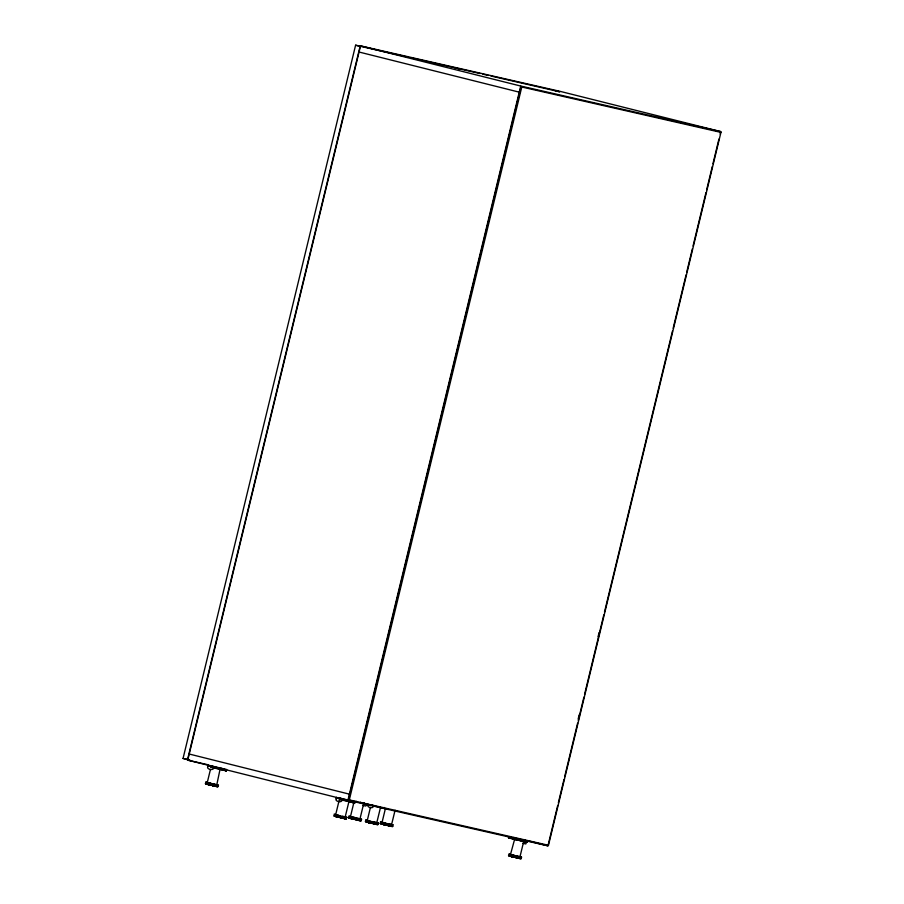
<?xml version="1.0" encoding="UTF-8"?>
<svg xmlns="http://www.w3.org/2000/svg" width="904" height="904" viewBox="0 0 904 904"><rect width="100%" height="100%" fill="white"/><g stroke="black" fill="none" stroke-linecap="round" stroke-linejoin="round"><path stroke-width="1.36" d="M526.749 841.793L526.196 840.573M360.086 47.776L187.874 759.631L183.06 758.422L355.6 45.2L408.687 57.291M557.712 805.441L547.937 845.85L347.927 800.289L187.433 760.072L360.221 45.821L560.231 91.383L720.725 131.6L720.138 134.052M208.067 766.535L208.078 765.1M207.863 766.49L209.174 765.338M210.451 769.44L207.287 782.48L210.022 783.18M225.717 770.683L226.407 770.875L214.519 767.36L214.35 768.038L221.909 769.858L222.237 768.502L214.869 766.728L212.27 766.14L211.931 767.496L211.05 767.281L211.423 766.649L211.751 767.451L214.53 768.095L214.756 766.694M211.163 767.315L211.491 765.948L212.27 766.14M213.66 784.062L216.79 784.774L220.113 768.988M223.977 770.242L224.124 769.564M224.361 770.344L226.034 770.762L226.237 770.118L224.87 769.745M226.316 770.863L226.655 769.507L223.344 768.75M336.412 798.695L336.48 797.271M336.265 798.661L336.842 797.757M336.525 798.345C333.237 801.701 344.774 803.803 341.316 798.458M338.729 798.187L339.407 798.345M338.424 815.363L335.689 814.651L339.158 800.311M352.424 801.803L350.289 801.317L350.13 801.995L354.718 803.046L355.114 801.678L340.661 798.311L340.333 799.678L339.452 799.464L339.825 798.831L340.153 799.633L342.932 800.266L343.158 798.876M339.565 799.486L339.893 798.13L340.661 798.311M347.927 800.289L520.727 86.049L720.725 131.6M348.515 799.701L520.975 86.818L720.94 132.391L548.479 845.274L348.515 799.701L349.317 799.904L521.777 87.021L520.975 86.818M342.062 816.244L345.192 816.956L349 801.306M353.215 817.261L350.481 816.561L353.95 802.221M354.56 802.289L354.402 802.967L352.763 802.515M360.651 802.21L360.481 802.888L365.103 803.95M356.73 818.143L359.984 818.854L363.792 803.215M364.267 802.944L364.753 803.859M366.753 803.882L365.804 806.029L362.877 805.441M368.12 804.074C365.691 807.532 374.03 809.634 373.476 805.407M367.295 820.38L370.448 807.351M371.759 805.362L371.917 804.684M372.617 821.725L376.787 822.685L380.29 808.345M383.985 808.153L384.132 807.464M385.827 823.25L382.087 822.29L385.24 809.249M388.946 823.996L391.579 824.595L395.082 810.255M509.585 837.375L515.133 838.776L514.986 839.454L510.534 838.347L511.28 837.081M510.534 838.347L510.862 836.991L509.46 836.629M510.896 837.714L510.749 838.392L509.133 837.997M513.144 838.144L512.986 838.822L508.319 837.771L509.698 838.132M514.218 855.421L510.489 854.472L514.726 838.912M524.456 841.613L525.1 841.85L525.427 840.494L521.02 839.488L520.094 840.709M517.348 856.178L519.981 856.766L523.789 841.127M524.263 840.844L524.749 841.771L524.919 841.093M527.009 841.466L526.693 842.121M526.862 841.443L525.8 843.94L522.874 843.342M527.382 840.844L527.055 842.212L527.292 840.81M578.187 718.94L579.181 714.827M598.086 636.687L599.081 632.574M558.367 802.707L564.006 779.395M564.672 776.649L577.611 723.177M578.277 720.443L583.916 697.131M584.572 694.385L603.815 614.867M604.482 612.121L672.474 331.045M673.141 328.31L686.079 274.839M686.735 272.093L692.374 248.781M693.04 246.046L705.979 192.575M706.645 189.829L712.284 166.517M712.94 163.771L718.917 139.092M208.123 766.163C204.88 769.553 216.372 771.62 212.915 766.287M397.862 811.351L394.472 811.17M220.576 769.134L219.231 768.841M206.926 784.005L210.191 784.751M216.79 784.774L218.519 785.192L214.158 784.186M215.66 786.265L215.084 786.13L217.762 786.808L212.598 785.508M335.689 814.651L337.463 815.035M350.481 816.561L352.402 816.956M345.192 816.956L342.548 816.357M344.017 818.448L346.164 818.99L341 817.691M359.984 818.854C364.131 819.815 360.368 819.001 357.34 818.267M367.374 822.007L365.555 821.759L369.691 822.719L369.024 822.663M382.087 822.29L385.307 823.115M376.787 822.685L374.154 822.086M383.816 824.572L384.46 824.73L380.313 823.657L384.482 824.629M373.589 823.747L377.77 824.719L373.533 823.646M390.878 826.041L389.59 825.94L392.562 826.618L387.387 825.329L392.98 826.369L391.059 825.849M510.489 854.472L511.178 854.574L508.816 854.054L513.709 855.297M512.771 856.755L513.822 857.026L510.116 855.998L512.557 856.63M512.941 856.902L508.715 855.839L512.884 856.8M512.093 856.438L510.444 856.246L511.133 856.461M226.045 770.784L224.7 770.423M354.718 803.046L354.108 802.865M386.324 808.775L381.725 807.724M207.502 784.13L205.547 783.847L211.118 785.147M208.169 784.457L206.88 784.175L210.214 785.022M214.79 786.118L216.418 786.299M350.56 818.188L351.735 818.696M351.08 818.47L350.436 818.335L352.944 819.001M382.708 824.267L382.256 824.109M356.764 819.657L359.272 820.312L356.786 819.928M367.408 822.052L366.956 821.928M390.438 826.132L391.24 826.12L390.449 825.906M369.759 822.821L366.888 822.131L367.645 822.244M367.883 822.301L367.25 822.165L368.165 822.369M376.12 824.301L376.324 824.177M375.827 824.267L375.115 824.109M510.602 856.133L511.777 856.438L510.715 856.156M510.105 856.178L510.839 856.337L510.15 856.009M517.619 858.032L520.964 858.8L516.76 857.557M380.494 807.023L379.59 806.831M391.127 826.109L389.873 825.94M389.217 825.849L390.856 826.211L389.172 825.759M357.814 819.905L357.204 819.759L358.933 820.244M334.005 815.657L338.039 816.73M335.859 816.481L335.282 816.357L336.073 816.391M344.266 818.357L343.52 818.131M519.065 858.178L516.783 857.839M357.939 820.12L359.385 820.346M375.431 824.007L375.657 824.007M344.085 818.323L344.842 818.482L341.972 817.747M345.972 818.606L346.594 818.73L341.102 817.623M344.548 818.606L343.52 818.38M520.76 858.427L521.382 858.54L517.099 857.568M518.828 858.303L519.597 858.472L517.608 857.772M348.548 801.226L345.328 800.469M207.332 784.265L208.496 784.525M382.72 824.041L384.426 824.369M382.132 824.075L383.658 824.425L382.957 824.267M375.985 824.132L374.787 824.03M336.898 816.707L333.949 816.018L338.152 817.092M344.243 818.323L343.192 818.301M518.636 858.088L518.026 857.941M518.998 858.314L517.981 858.111M523.077 840.98L520.128 840.291M389.952 825.838L390.528 825.985M358.312 820.278L358.888 820.414L356.323 819.815M336.604 816.459L335.35 816.188L336.118 816.391M343.565 818.21L344.13 818.346L343.43 818.109M510.783 856.314L511.359 856.45M518.354 858.02L518.93 858.156L517.201 857.67M411.41 57.912L480.103 73.563M482.826 74.184L488.273 75.416M490.996 76.038L559.791 91.824L554.977 90.615M183.06 758.422L189.863 759.97M187.433 760.072L207.976 764.75M209.784 765.53L210.417 765.665M371.261 805.238L371.939 805.407M515.506 838.144L512.975 837.522M336.638 798.029L339.61 798.786M527.055 842.212L520.478 840.799L520.647 840.121L519.303 839.793M207.445 782.457L205.626 782.062L210.519 783.305M381.917 823.634L380.087 823.239L383.115 824.041M382.731 824.03L383.748 824.346M207.943 784.22L208.53 784.356M389.827 825.996L391.161 826.279M216.463 786.536L213.593 785.847M368.583 822.346L368.538 822.267M367.894 822.301L368.493 822.437L367.363 822.222M357.984 820.21L360.956 820.889L358.052 820.131M335.045 815.894L337.949 816.572M336.932 816.538L335.666 816.267L338.141 816.82M382.776 822.403L380.414 821.883L382.855 822.527M352.255 816.945L348.786 816.142L353.713 817.385M383.047 824.29L383.691 824.256M207.66 783.949L205.298 783.429L212.711 785.35M214.429 786.039L215.039 786.186M367.657 821.86L365.295 821.329L370.188 822.663M368.29 822.211L368.9 822.357M368.256 822.38L368.866 822.527M350.978 818.425L348.741 817.928L351.114 818.538M351.441 818.549L352.051 818.696M357.622 820.12L358.266 820.097M374.425 823.951L375.657 824.177M511.438 856.461L512.048 856.608M517.653 857.862L518.58 858.009M336.695 816.481L337.305 816.628M340.684 817.589L335.565 816.436L337.576 816.775M342.831 818.21L343.43 818.357M383.477 824.211L384.098 824.358M384.053 824.527L383.443 824.38L384.155 824.448M388.81 825.759L389.432 825.906M208.688 784.389L209.31 784.536M214.677 785.926L214.587 785.994M351.441 818.165L348.492 817.51L353.385 818.832M368.685 822.301L368.742 822.403M369.261 822.617L368.651 822.47L369.318 822.719M374.685 823.838L374.629 823.736M352.458 818.787L351.837 818.64L352.515 818.888M374.019 823.849L374.64 824.007M356.73 819.826L357.837 820.177M511.879 856.382L512.986 856.732M511.833 856.551L512.455 856.698M517.257 857.76L517.868 857.919L517.156 857.839M517.212 857.941L517.834 858.088M337.045 816.741L337.667 816.888L337.147 816.662M342.469 817.95L343.079 818.097M342.424 818.12L344.322 818.515M218.406 768.649L215.344 767.914M383.917 824.312L385.488 824.956L384.369 824.584M388.426 825.488L389.036 825.634M209.118 784.491L209.739 784.638M212.7 785.452L218.192 786.548L216.259 786.028M214.248 785.825L214.191 785.723M369.126 822.403L369.736 822.55M337.61 815.046L334.028 814.244L338.91 815.476M352.311 818.572L352.933 818.719M512.071 856.224L508.489 855.421L510.929 856.065M351.543 818.549L354.311 819.227M512.5 856.529L513.449 856.845M517.438 857.817L515.788 857.5M342.028 817.849L342.65 817.996M360.097 802.797L360.696 802.944M388.449 823.883L393.308 825.002L390.844 824.346L391.579 824.584M383.669 824.052L385.748 824.538M384.381 824.414L384.991 824.561M383.737 824.425L384.946 824.73M516.851 856.054L521.71 857.184L519.235 856.529L519.969 856.755M389.138 825.861L387.454 825.431M368.877 822.143L370.956 822.64M208.88 784.231L210.948 784.728M373.906 823.487L378.188 824.459L376.267 823.939M213.174 785.565L213.785 785.712M357.103 819.668L361.385 820.629L360.368 820.346M372.256 823.261L368.346 822.301M373.171 823.476L373.781 823.623M512.783 856.596L513.382 856.743M213.129 785.734L215.92 786.333M352.142 818.696L353.34 819.001M356.368 819.645L356.978 819.792M373.137 823.646L374.346 823.951M512.139 856.608L513.348 856.913M515.337 857.207L516.975 857.704M517.529 858.032L515.856 857.613M338.593 816.922L337.983 816.775L338.65 817.035M342.187 817.894L341.576 817.736L342.661 818.075M341.531 817.917L342.74 818.222M520.037 839.251L516.952 838.505M519.145 840.483L520.207 840.731M339.486 798.006L338.819 797.848M351.882 801.633L352.063 801.667M388.008 825.228L386.562 824.889M515.811 855.805L516.726 856.043M384.867 824.538L385.466 824.674M516.342 855.93L517.427 856.212M353.758 817.284L354.684 817.521M385.025 824.73L387.172 825.386M213.152 783.937L214.237 784.22M212.621 783.813L213.536 784.05M513.427 856.551L515.596 857.071M513.777 856.834L515.687 857.241M516.399 857.41L514.195 857.229M353.43 818.64L355.6 819.16M370.075 822.629L371.16 822.889M513.269 856.709L513.856 856.856M514.308 857.139L510.816 856.382M353.272 818.798L355.475 819.499M369.578 822.674L370.696 823.058M210.078 784.717L210.666 784.864M352.775 818.843L353.927 819.058M373.047 823.646L374.245 823.736L373.069 823.533M209.581 784.762L210.632 785.034M210.587 784.841L211.152 784.977M212.655 785.621L213.706 785.892M212.169 785.508L213.05 785.734M338.638 816.73L341.52 817.431M337.972 816.945L340.898 817.419M338.435 817.069L339.023 817.216M518.67 840.37L517.122 839.986M512.794 838.776L515.438 839.409M374.346 805.95L380.686 807.475M350.289 801.317L342.921 799.543L342.752 800.221L350.311 802.04L350.639 800.684L349.904 800.492M387.624 823.702L385.454 823.171M516.014 855.873L514.568 855.523M372.821 821.792L371.374 821.442M385.703 824.9L387.048 825.16L385.974 824.9M354.481 817.453L355.216 817.645M356.018 817.962L354.571 817.611M212.824 783.881L211.378 783.531M514.105 857.071L515.562 857.568M372.493 823.16L371.047 822.809M354.311 819.047L355.69 819.329M341.226 816.063L339.78 815.713M354.108 819.16L355.441 819.431M372.369 823.476L371.002 823.149M212.496 785.248L210.338 784.717M355.566 819.657L354.198 819.318M211.717 785.214L211.005 785.237M210.914 785.079L212.372 785.576M339.316 817.261L340.616 817.691M340.774 817.747L339.407 817.419M518.331 839.556L515.562 838.878M385.838 824.708L386.98 825.036M355.204 817.623L355.927 817.804M385.793 825.058L386.483 825.216M514.24 856.89L515.37 857.218M354.244 818.979L357.453 819.984L355.826 819.419M371.601 823.16L372.278 823.329M339.452 817.069L341.113 817.532M518.534 839.906L516.523 839.409M516.613 839.872L517.19 840.008M214.813 767.79L212.903 767.315M513.856 855.353L514.749 855.546M387.194 824.889L389.285 825.409M386.935 825.036L388.573 825.521L387.906 825.273M384.934 824.651L385.522 824.787M386.901 825.205L387.759 825.397M513.517 857.071L514.376 857.252M515.303 857.387L516.15 857.568M210.666 783.361L211.559 783.553M209.965 783.192L211.027 783.429M373.115 823.16L374.482 823.499M372.64 823.25L373.714 823.51M372.109 823.295L372.957 823.487M339.96 815.736L339.068 815.532M355.295 819.476L356.153 819.657M212.406 785.079L214.485 785.587M212.101 785.395L214.259 785.904M212.632 785.339L213.22 785.474M209.66 784.909L210.688 785.147M340.503 817.566L341.362 817.758M515.664 839.635L516.263 839.771M516.127 839.748L516.726 839.884M357.498 801.735L356.086 801.396M356.718 801.984L356.131 801.837M342.695 799.837L341.735 799.599M370.516 821.216L365.589 819.973L370.018 821.092M387.861 825.442L389.048 825.714L388.324 825.555M517.009 857.421L519.45 858.02M516.308 857.444L516.907 857.591M516.263 857.613L517.45 857.896M370.256 822.764L369.182 822.504M357.012 819.51L359.453 820.12M352.221 818.832L353.407 819.114M209.649 784.717L210.259 784.853M213.118 785.452L213.717 785.599M342.221 817.6L344.661 818.21M337.429 816.933L338.616 817.205M515.212 839.522L515.822 839.669M355.216 801.611L355.814 801.758M383.974 824.414L384.584 824.561M388.37 825.386L388.98 825.533M373.578 823.476L374.188 823.623M352.379 818.674L352.989 818.821M209.186 784.593L209.796 784.74M209.14 784.762L209.751 784.909M341.927 817.917L342.548 818.063M720.138 132.187L720.94 132.391M454.972 67.834L460.418 69.19M360.221 45.821L520.727 86.049M355.6 45.2L360.413 46.409M358.741 51.946L519.246 92.163M188.913 753.947L349.407 794.164M547.677 845.07L548.479 845.274M528.896 841.07L547.937 845.85M515.913 838.245L515.111 838.053L514.783 839.409L515.393 839.556M381.85 807.622L384.596 808.3M354.786 801.509L355.396 801.656M221.503 768.321L222.237 768.502M208.022 765.801L211.22 766.603M219.74 769.18L224.599 770.389M348.142 801.362L352.989 802.571M388.799 825.488L389.375 825.815M383.499 824.471L384.11 824.617M511.89 856.653L512.511 856.8M373.962 823.759L374.584 823.906M357.159 819.928L357.781 820.075M214.011 785.678L214.621 785.825M208.745 784.491L209.355 784.638L207.988 784.299M342.413 817.86L343.023 818.007M208.7 784.661L209.321 784.808M337.102 816.832L337.723 816.979M342.367 818.03L342.989 818.176M368.911 822.617L367.013 822.131M357.611 819.86L358.221 820.007M351.498 818.64L352.108 818.787M214.417 785.779L214.982 786.096M336.74 816.561L337.35 816.707M342.774 818.131L343.384 818.278M208.304 784.559L208.914 784.706M336.706 816.73L337.316 816.877M509.754 838.155L510.342 838.29M517.981 857.862L519.111 858.325M382.731 824.279L383.33 824.425M374.979 824.007L376.03 824.29M336.344 816.64L336.943 816.787M208.541 784.615L207.366 784.322M353.102 802.605L354.47 802.978M389.918 825.77L390.494 825.917M207.671 784.22L208.248 784.356M350.605 818.233L351.147 818.369L350.537 818.38M358.809 820.346L359.6 820.561L359.001 820.403M346.921 817.363L344.955 816.911L346.921 817.363M350.097 818.256L350.865 818.47L350.187 818.278M378.516 823.103L376.561 822.64L378.516 823.103M381.737 823.815L382.437 824.154L381.827 823.838M344.39 818.402L343.237 818.131L344.356 818.346M208.903 784.446L208.293 784.299L208.948 784.536M525.427 840.494L524.693 840.313L525.427 840.494"/></g></svg>
